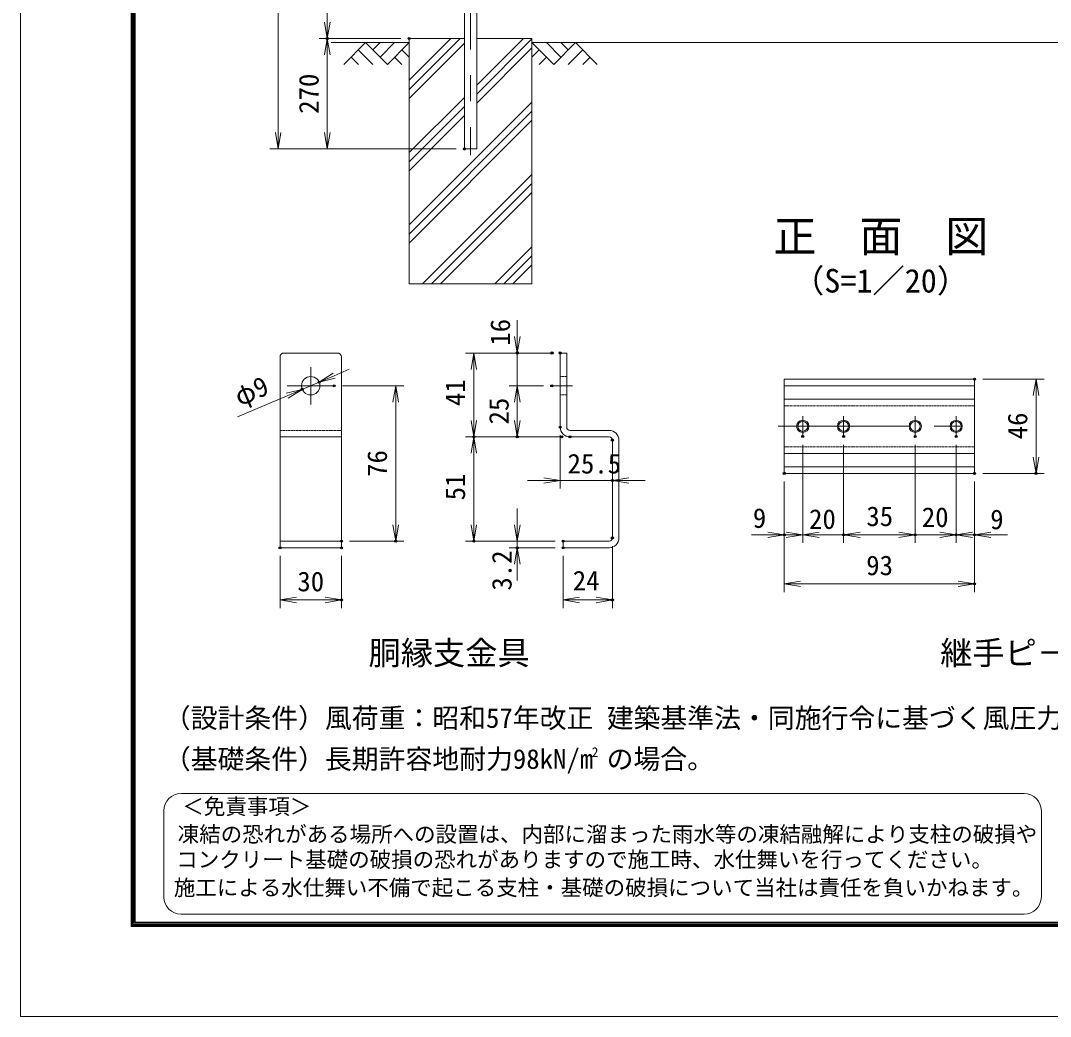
# Model space of a CAD drawing. Units: millimetres, scale not verified, with parts at other scales. Extents: x -4200 to 4200, y -2970 to 2970.
# Drawn here: x -4200 to -1684, y -2970 to -536 of the extents above; entities that cross this region are included whole.
import ezdxf
from ezdxf.enums import TextEntityAlignment as Align

# ---------------------------------------------------------------- set-up
doc = ezdxf.new("R2010")
doc.units = ezdxf.units.MM
doc.header["$LTSCALE"] = 10
doc.header["$PDMODE"] = 32
doc.header["$PDSIZE"] = 5
doc.linetypes.add('USER1', pattern=[50.8, 31.75, -6.35, 6.35, -6.35])
doc.linetypes.add('USER2', pattern=[0.375, 0.25, -0.125])
for name, color, linetype, lineweight in [('0-0_D-BMK', 2, 'USER1', 13), ('0-1_D-BGD', 7, 'Continuous', 18), ('0-2_D-STR4', 7, 'Continuous', 18), ('0-3_D-DCR-HCH', 7, 'Continuous', 13), ('0-4_D-STR3', 3, 'Continuous', 13), ('0-5_D-STR1', 1, 'Continuous', 18), ('0-6_D-STR-DIM', 7, 'Continuous', 13), ('0-7_0', 7, 'Continuous', 18), ('0-9_D-TTL-TXT', 7, 'Continuous', 18), ('0-B_D-TTL', 7, 'Continuous', 18)]:
    doc.layers.add(name, color=color, linetype=linetype, lineweight=lineweight)
doc.layers.add('0-8_Defpoints', color=253, linetype='Continuous')
doc.styles.add('ＭＳ ゴシック', font='')
doc.styles.get('ＭＳ ゴシック').set_extended_font_data('MS Gothic')

# ---------------------------------------------------------------- blocks, each defined once
blk = doc.blocks.new('_Open')
at = {"layer": '0-7_0'}
blk.add_line((-10, 1.667), (0, 0), dxfattribs=at)
blk.add_lwpolyline([(-10, -1.667), (0, 0), (-10, 0)], dxfattribs=at)

msp = doc.modelspace()

# ---------------------------------------------------------------- linework, layer by layer
at = {"layer": '0-0_D-BMK'}
for p, q in [((-3100.44, 1235.01), (-3100.44, -864.99)), ((-3100.44, 1235.01), (-3100.44, -864.99)), ((-3490.93, -1383.1), (-3490.93, -1474.21)), ((-3433.43, -1428.65), (-3548.43, -1428.65)), ((-2902.08, -1428.65), (-2851.15, -1428.65)), ((-2288.89, -1502.86), (-2288.89, -1552.86)), ((-2188.89, -1502.86), (-2188.89, -1552.86)), ((-2013.89, -1502.86), (-2013.89, -1552.86)), ((-1913.89, -1502.86), (-1913.89, -1552.86)), ((-2348.89, -1527.86), (-1853.89, -1527.86))]:
    msp.add_line(p, q, dxfattribs=at)
at = {"layer": '0-1_D-BGD'}
for p, q in [((-3250.44, -589.99), (-3441.28, -589.99)), ((-1250.44, -589.99), (-2950.44, -589.99))]:
    msp.add_line(p, q, dxfattribs=at)
at = {"layer": '0-2_D-STR4'}
for p, q in [((-3250.44, -579.99), (-3250.44, -1179.99)), ((-3115.44, -579.99), (-3250.44, -579.99)), ((-2950.44, -579.99), (-3085.44, -579.99)), ((-2950.44, -579.99), (-2950.44, -1179.99)), ((-2950.44, -1179.99), (-3250.44, -1179.99))]:
    msp.add_line(p, q, dxfattribs=at)
at = {"layer": '0-3_D-DCR-HCH'}
for p, q in [((-3356.86, -589.99), (-3410.08, -643.21)), ((-3356.86, -589.99), (-3303.65, -643.21)), ((-3339.13, -607.73), (-3321.39, -589.99)), ((-3321.39, -625.47), (-3285.91, -589.99)), ((-3303.65, -643.21), (-3250.44, -589.99)), ((-3250.44, -704.34), (-3126.09, -579.99)), ((-3250.44, -682.25), (-3148.19, -579.99)), ((-3250.44, -726.44), (-3115.44, -591.44)), ((-3085.44, -694.02), (-2971.41, -579.99)), ((-3085.44, -716.12), (-2950.44, -581.12)), ((-3085.44, -738.22), (-2950.44, -603.22)), ((-2897.23, -643.21), (-2950.44, -589.99)), ((-2879.49, -625.47), (-2914.97, -589.99)), ((-2844.02, -589.99), (-2897.23, -643.21)), ((-2861.66, -607.82), (-2879.49, -589.99)), ((-2844.02, -589.99), (-2790.8, -643.21)), ((-3392.34, -625.47), (-3374.52, -643.21)), ((-3374.6, -607.73), (-3338.96, -643.21)), ((-3285.91, -625.47), (-3268.1, -643.21)), ((-3268.18, -607.73), (-3250.44, -625.39)), ((-2932.7, -607.73), (-2950.44, -625.39)), ((-2914.97, -625.47), (-2932.78, -643.21)), ((-2826.28, -607.73), (-2861.92, -643.21)), ((-2808.54, -625.47), (-2826.36, -643.21)), ((-3250.44, -859.02), (-3115.44, -724.02)), ((-3250.44, -1035.8), (-2950.44, -735.8)), ((-3250.44, -881.12), (-3115.44, -746.12)), ((-3250.44, -1057.9), (-2950.44, -757.9)), ((-3250.44, -903.22), (-3115.44, -768.22)), ((-3250.44, -1079.99), (-2950.44, -779.99)), ((-3217.86, -1179.99), (-2950.44, -912.58)), ((-3195.76, -1179.99), (-2950.44, -934.67)), ((-3173.66, -1179.99), (-2950.44, -956.77)), ((-3041.08, -1179.99), (-2950.44, -1089.35)), ((-3018.98, -1179.99), (-2950.44, -1111.45)), ((-2996.89, -1179.99), (-2950.44, -1133.55))]:
    msp.add_line(p, q, dxfattribs=at)
at = {"layer": '0-4_D-STR3'}
for p, q in [((-3555.93, -1348.65), (-3425.93, -1348.65)), ((-2881.39, -1348.65), (-2881.39, -1529.65)), ((-2881.39, -1348.65), (-2865.39, -1348.65)), ((-2865.39, -1348.65), (-2865.39, -1529.65)), ((-3565.93, -1358.65), (-3565.93, -1824.65)), ((-3415.93, -1358.65), (-3415.93, -1824.65)), ((-2333.89, -1412.86), (-2333.89, -1642.86)), ((-2333.89, -1412.86), (-1868.89, -1412.86)), ((-2333.89, -1428.86), (-1868.89, -1428.86)), ((-1868.89, -1412.86), (-1868.89, -1642.86)), ((-1868.89, -1461.86), (-2333.89, -1461.86)), ((-3565.93, -1553.65), (-3415.93, -1553.65)), ((-2857.39, -1537.65), (-2761.89, -1537.65)), ((-2857.39, -1553.65), (-2761.89, -1553.65)), ((-2753.89, -1561.65), (-2753.89, -1800.65)), ((-2737.89, -1561.65), (-2737.89, -1800.65)), ((-1868.89, -1593.86), (-2333.89, -1593.86)), ((-2333.89, -1626.86), (-1868.89, -1626.86)), ((-2333.89, -1642.86), (-1868.89, -1642.86)), ((-3565.93, -1808.65), (-3415.93, -1808.65)), ((-2873.89, -1808.65), (-2761.89, -1808.65)), ((-2873.89, -1808.65), (-2873.89, -1824.65)), ((-3565.93, -1824.65), (-3415.93, -1824.65)), ((-2873.89, -1824.65), (-2761.89, -1824.65))]:
    msp.add_line(p, q, dxfattribs=at)
at = {"layer": '0-4_D-STR3', "linetype": 'USER2'}
for p, q in [((-2881.39, -1406.15), (-2865.39, -1406.15)), ((-2881.39, -1451.15), (-2865.39, -1451.15)), ((-1868.89, -1477.86), (-2333.89, -1477.86)), ((-3565.93, -1537.65), (-3415.93, -1537.65)), ((-1868.89, -1577.86), (-2333.89, -1577.86))]:
    msp.add_line(p, q, dxfattribs=at)
at = {"layer": '0-4_D-STR3'}
for centre, radius in [((-3490.93, -1428.65), 22.5), ((-2288.89, -1527.86), 15), ((-2288.89, -1527.86), 12.29), ((-2188.89, -1527.86), 15), ((-2188.89, -1527.86), 12.29), ((-2013.89, -1527.86), 15), ((-2013.89, -1527.86), 12.29), ((-1913.89, -1527.86), 15), ((-1913.89, -1527.86), 12.29)]:
    msp.add_circle(centre, radius, dxfattribs=at)
for centre, radius, start, end in [((-3555.93, -1358.65), 10, 90, 180), ((-3425.93, -1358.65), 10, 0, 90), ((-2857.39, -1529.65), 24, 180, 270), ((-2857.39, -1529.65), 8, 180, 270), ((-2761.89, -1561.65), 24, 0, 90), ((-2761.89, -1561.65), 8, 0, 90), ((-2761.89, -1800.65), 8, 270, 0), ((-2761.89, -1800.65), 24, 270, 0)]:
    msp.add_arc(centre, radius, start, end, dxfattribs=at)
at = {"layer": '0-5_D-STR1'}
for p, q in [((-3115.44, -384.19), (-3115.44, -849.99)), ((-3085.44, -384.19), (-3085.44, -849.99)), ((-3115.44, -849.99), (-3085.44, -849.99))]:
    msp.add_line(p, q, dxfattribs=at)
at = {"layer": '0-6_D-STR-DIM'}
for p, q in [((-3570.44, -849.99), (-3570.44, 1220.01)), ((-3450.44, -579.99), (-3450.44, 1220.01)), ((-3270.44, -579.99), (-3470.44, -579.99)), ((-3270.44, -579.99), (-3470.44, -579.99)), ((-3450.44, -849.99), (-3450.44, -579.99)), ((-3135.44, -849.99), (-3590.44, -849.99)), ((-3135.44, -849.99), (-3470.44, -849.99)), ((-2986.13, -1308.65), (-2986.13, -1268.65)), ((-2921.39, -1348.65), (-3112.6, -1348.65)), ((-3092.6, -1348.65), (-3092.6, -1553.65)), ((-2901.39, -1348.65), (-3006.13, -1348.65)), ((-2986.13, -1428.65), (-2986.13, -1348.65)), ((-3433.42, -1404.17), (-3396.62, -1388.5)), ((-3511.63, -1437.47), (-3470.23, -1419.84)), ((-3413.43, -1428.65), (-3263.29, -1428.65)), ((-3283.29, -1428.65), (-3283.29, -1808.65)), ((-2922.08, -1428.65), (-3006.13, -1428.65)), ((-2922.08, -1428.65), (-3006.13, -1428.65)), ((-2986.13, -1428.65), (-2986.13, -1553.65)), ((-1848.89, -1412.86), (-1698.89, -1412.86)), ((-1718.89, -1412.86), (-1718.89, -1642.86)), ((-3669.79, -1504.8), (-3548.43, -1453.13)), ((-2986.13, -1468.65), (-2986.13, -1508.65)), ((-2877.39, -1553.65), (-3112.6, -1553.65)), ((-2897.39, -1553.65), (-3112.6, -1553.65)), ((-3092.6, -1553.65), (-3092.6, -1808.65)), ((-2877.39, -1553.65), (-3006.13, -1553.65)), ((-2881.39, -1549.65), (-2881.39, -1680.16)), ((-2753.89, -1581.65), (-2753.89, -1680.16)), ((-2288.89, -1572.86), (-2288.89, -1812.86)), ((-2288.89, -1572.86), (-2288.89, -1812.86)), ((-2188.89, -1572.86), (-2188.89, -1812.86)), ((-2188.89, -1572.86), (-2188.89, -1812.86)), ((-2013.89, -1572.86), (-2013.89, -1812.86)), ((-2013.89, -1572.86), (-2013.89, -1812.86)), ((-1913.89, -1572.86), (-1913.89, -1812.86)), ((-1913.89, -1572.86), (-1913.89, -1812.86)), ((-2921.39, -1660.16), (-2961.39, -1660.16)), ((-2881.39, -1660.16), (-2753.89, -1660.16)), ((-2713.89, -1660.16), (-2673.89, -1660.16)), ((-1848.89, -1642.86), (-1698.89, -1642.86)), ((-2333.89, -1662.86), (-2333.89, -1812.86)), ((-2333.89, -1662.86), (-2333.89, -1932.86)), ((-1868.89, -1662.86), (-1868.89, -1812.86)), ((-1868.89, -1662.86), (-1868.89, -1932.86)), ((-2986.13, -1768.65), (-2986.13, -1728.65)), ((-3395.93, -1808.65), (-3263.29, -1808.65)), ((-2893.89, -1808.65), (-3112.6, -1808.65)), ((-2893.89, -1808.65), (-3006.13, -1808.65)), ((-2986.13, -1808.65), (-2986.13, -1824.65)), ((-2373.89, -1792.86), (-2413.89, -1792.86)), ((-2328.89, -1792.86), (-2368.89, -1792.86)), ((-2288.89, -1792.86), (-2333.89, -1792.86)), ((-2288.89, -1792.86), (-2188.89, -1792.86)), ((-2248.89, -1792.86), (-2208.89, -1792.86)), ((-2188.89, -1792.86), (-2013.89, -1792.86)), ((-2148.89, -1792.86), (-2108.89, -1792.86)), ((-2053.89, -1792.86), (-2093.89, -1792.86)), ((-2013.89, -1792.86), (-1913.89, -1792.86)), ((-1953.89, -1792.86), (-1993.89, -1792.86)), ((-1913.89, -1792.86), (-1868.89, -1792.86)), ((-1873.89, -1792.86), (-1833.89, -1792.86)), ((-1828.89, -1792.86), (-1788.89, -1792.86)), ((-2893.89, -1824.65), (-3006.13, -1824.65)), ((-2753.89, -1820.65), (-2753.89, -1972.21)), ((-3565.93, -1844.65), (-3565.93, -1972.21)), ((-3415.93, -1844.65), (-3415.93, -1972.21)), ((-2873.89, -1844.65), (-2873.89, -1972.21)), ((-2986.13, -1864.65), (-2986.13, -1904.65)), ((-2333.89, -1912.86), (-1868.89, -1912.86)), ((-3565.93, -1952.21), (-3415.93, -1952.21)), ((-2873.89, -1952.21), (-2753.89, -1952.21))]:
    msp.add_line(p, q, dxfattribs=at)
at = {"layer": '0-8_Defpoints'}
for p in [(-3450.44, -579.99), (-3250.44, -579.99), (-3115.44, -849.99), (-2986.13, -1348.65), (-2901.39, -1348.65), (-2881.39, -1348.65), (-3470.23, -1419.84), (-3433.43, -1428.65), (-2902.08, -1428.65), (-1868.89, -1412.86), (-3511.63, -1437.47), (-2881.39, -1529.65), (-3092.6, -1553.65), (-2986.13, -1553.65), (-2877.39, -1553.65), (-2857.39, -1553.65), (-2753.89, -1561.65), (-2288.89, -1552.86), (-2188.89, -1552.86), (-2013.89, -1552.86), (-1913.89, -1552.86), (-2753.89, -1660.16), (-2333.89, -1642.86), (-1868.89, -1642.86), (-1868.89, -1642.86), (-1718.89, -1642.86), (-3415.93, -1808.65), (-3283.29, -1808.65), (-3092.6, -1808.65), (-2873.89, -1808.65), (-2753.89, -1800.65), (-2333.89, -1792.86), (-2188.89, -1792.86), (-2013.89, -1792.86), (-1913.89, -1792.86), (-1868.89, -1792.86), (-3565.93, -1824.65), (-3415.93, -1824.65), (-2986.13, -1824.65), (-2873.89, -1824.65), (-2873.89, -1824.65), (-1868.89, -1912.86), (-3415.93, -1952.21), (-2753.89, -1952.21)]:
    msp.add_point(p, dxfattribs=at)
at = {"layer": '0-9_D-TTL-TXT', "color": 2}
for p, q in [((-1747.96, -2425.22), (-3807.61, -2425.22)), ((-3849.72, -2467.33), (-3849.72, -2677.88)), ((-1705.85, -2677.88), (-1705.85, -2467.33)), ((-3807.61, -2719.99), (-1747.96, -2719.99))]:
    msp.add_line(p, q, dxfattribs=at)
for centre, start, end in [((-3807.61, -2467.33), 90, 180), ((-1747.96, -2467.33), 0, 90), ((-3807.61, -2677.88), 180, 270), ((-1747.96, -2677.88), 270, 0)]:
    msp.add_arc(centre, 42.11, start, end, dxfattribs=at)
at = {"layer": '0-B_D-TTL'}
for points in [[(-4199.72, -2969.99), (4200.28, -2969.99), (4200.28, 2970.01), (-4199.72, 2970.01)], [(-3929.72, 2750.01), (3930.28, 2750.01), (3930.28, -2749.99), (-3929.72, -2749.99)], [(-3927.22, 2747.51), (3927.78, 2747.51), (3927.78, -2747.49), (-3927.22, -2747.49)], [(-3924.72, 2745.01), (3925.28, 2745.01), (3925.28, -2744.99), (-3924.72, -2744.99)], [(-3922.22, 2742.51), (3922.78, 2742.51), (3922.78, -2742.49), (-3922.22, -2742.49)], [(-3919.72, 2740.01), (3920.28, 2740.01), (3920.28, -2739.99), (-3919.72, -2739.99)]]:
    msp.add_lwpolyline(points, close=True, dxfattribs=at)

# ---------------------------------------------------------------- block references
at = {"layer": '0-6_D-STR-DIM', "xscale": 4, "yscale": 4}
for p, rotation in [((-3450.44, -579.99), 270), ((-3450.44, -579.99), 90), ((-3570.44, -849.99), 270), ((-3450.44, -849.99), 270), ((-2986.13, -1348.65), 270), ((-3092.6, -1348.65), 90), ((-3470.23, -1419.84), 203.06027), ((-3511.63, -1437.47), 23.06027), ((-3283.29, -1428.65), 90), ((-2986.13, -1428.65), 90), ((-2986.13, -1428.65), 90), ((-1718.89, -1412.86), 90), ((-3092.6, -1553.65), 270), ((-2986.13, -1553.65), 270), ((-3092.6, -1553.65), 90), ((-1718.89, -1642.86), 270), ((-2753.89, -1660.16), 180), ((-3283.29, -1808.65), 270), ((-3092.6, -1808.65), 270), ((-2986.13, -1808.65), 270), ((-2288.89, -1792.86), 180), ((-2188.89, -1792.86), 180), ((-2188.89, -1792.86), 180), ((-1913.89, -1792.86), 180), ((-1868.89, -1792.86), 180), ((-2986.13, -1824.65), 90), ((-2333.89, -1912.86), 180), ((-3565.93, -1952.21), 180), ((-2873.89, -1952.21), 180)]:
    msp.add_blockref('_Open', p, dxfattribs=dict(at, rotation=rotation))
for p in [(-2881.39, -1660.16), (-2333.89, -1792.86), (-2288.89, -1792.86), (-2013.89, -1792.86), (-2013.89, -1792.86), (-1913.89, -1792.86), (-1868.89, -1912.86), (-3415.93, -1952.21), (-2753.89, -1952.21)]:
    msp.add_blockref('_Open', p, dxfattribs=at)

# ---------------------------------------------------------------- texts
at = {"layer": '0-6_D-STR-DIM', "style": 'ＭＳ ゴシック'}
for s, rotation, p in [('270', 90, (-3457.19, -764.01)), ('16', 90, (-2989.43, -1330.78)), ('φ9', 23.06, (-3658.89, -1492.83)), ('41', 90, (-3099.35, -1478.33)), ('25', 90, (-2992.88, -1523.27)), ('46', 90, (-1725.64, -1559.6)), ('76', 90, (-3290.04, -1651.4)), ('51', 90, (-3099.35, -1708.71)), ('3.2', 90, (-2985.63, -1929.34))]:
    msp.add_text(s, height=48.09, rotation=rotation, dxfattribs=at).set_placement(p, align=Align.BOTTOM_LEFT)
for s, p in [('25.5', (-2863.38, -1657.55)), ('9', (-2410.64, -1790.47)), ('20', (-2273.38, -1792.98)), ('35', (-2133.38, -1786.11)), ('20', (-1997.87, -1788.26)), ('9', (-1830.72, -1793.72)), ('93', (-2133.63, -1906.11)), ('30', (-3523.56, -1945.46)), ('24', (-2850.66, -1943.4))]:
    msp.add_text(s, height=48.09, dxfattribs=at).set_placement(p, align=Align.BOTTOM_LEFT)
at = {"layer": '0-9_D-TTL-TXT', "style": 'ＭＳ ゴシック'}
for s, height, p in [('正\u3000面\u3000図', 76.98, (-2360.34, -1125.01)), ('（S=1／20）', 57.7, (-2314.86, -1218.2)), ('胴縁支金具', 57.7, (-3349.58, -2127.74)), ('継手ピ－ス', 57.7, (-1952.93, -2127.74)), ('（設計条件）風荷重：昭和57年改正 建築基準法・同施行令に基づく風圧力に準拠。', 48.09, (-3849.72, -2279.25)), ('（基礎条件）長期許容地耐力98kN/m の場合。', 48.09, (-3849.72, -2379.25)), ('2', 24.05, (-2804.25, -2343.43)), ('＜免責事項＞ \u3000\u3000', 38.49, (-3804.49, -2487.7)), ('凍結の恐れがある場所への設置は、内部に溜まった雨水等の凍結融解により支柱の破損や', 38.49, (-3815.88, -2555.49)), ('コンクリート基礎の破損の恐れがありますので施工時、水仕舞いを行ってください。', 38.49, (-3819.34, -2617.33)), ('施工による水仕舞い不備で起こる支柱・基礎の破損について当社は責任を負いかねます。 ', 38.49, (-3825.23, -2685.96))]:
    msp.add_text(s, height=height, dxfattribs=at).set_placement(p, align=Align.BOTTOM_LEFT)

doc.saveas('drawing.dxf')
